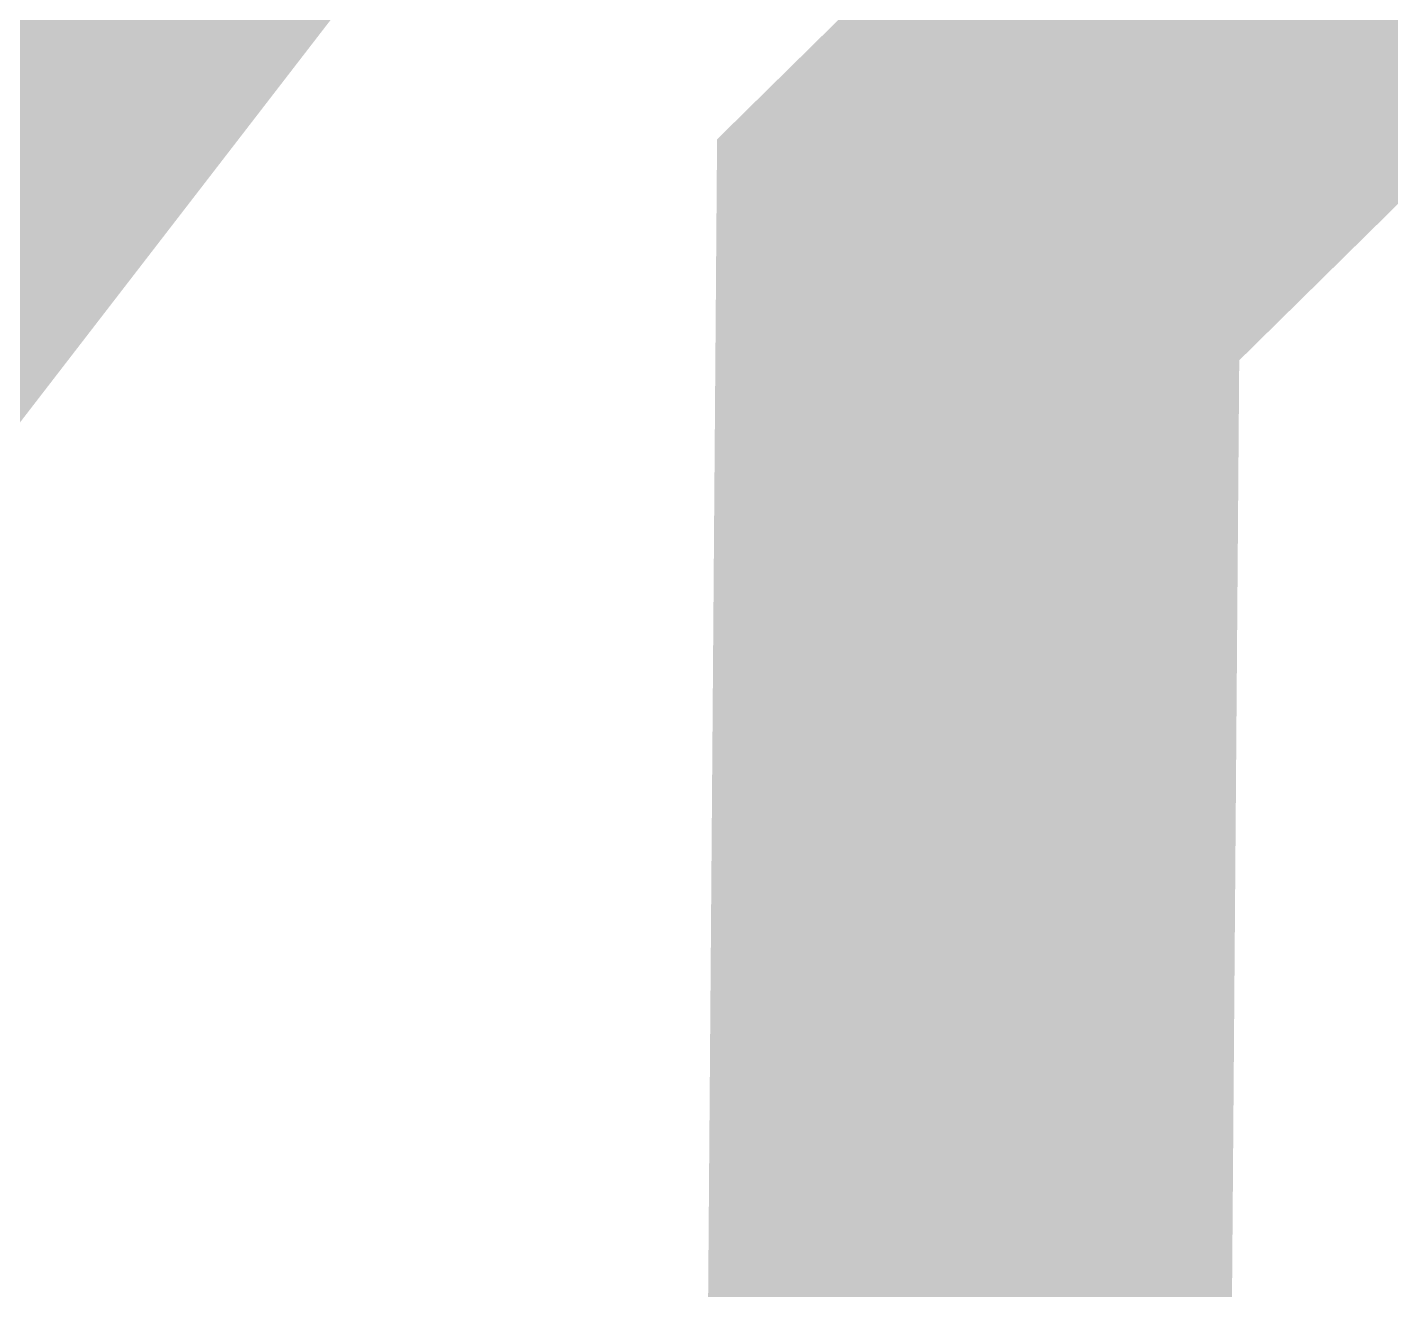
# Model space of a CAD drawing. Header units: metres. Extents: x 326467 to 340077, y 1811030 to 1824953.
# Drawn here: x 329684.21 to 329692.1, y 1813141.81 to 1813149.12 of the extents above; entities that cross this region are included whole.
import ezdxf

# ---------------------------------------------------------------- set-up
doc = ezdxf.new("R2010")
doc.units = ezdxf.units.M
doc.header["$MEASUREMENT"] = 0
for name, color, linetype in [('CRZ LINE FOR RIVER OR CREEK', 84, 'Continuous'), ('HAZARDS LINE', 1, 'Continuous'), ('NDZ-200M FROM CRZ', 30, 'Continuous')]:
    doc.layers.add(name, color=color, linetype=linetype)

# ---------------------------------------------------------------- blocks, each defined once
blk = doc.blocks.new('16')
at = {"layer": 'CRZ LINE FOR RIVER OR CREEK', "ltscale": 0.1, "const_width": 3.0321, "flags": 128}
blk.add_lwpolyline([(329553.7488, 1812890.105), (329595.2096, 1812950.4347), (329612.0033, 1813031.1715), (329648.9468, 1813103.666), (329708.4457, 1813180.7714), (329759.0284, 1813224.1159), (329775.5726, 1813272.5081), (329790.4542, 1813367.4111), (329809.16, 1813433.9815)], dxfattribs=at)
at = {"layer": 'HAZARDS LINE', "lineweight": 18, "const_width": 3.0321}
blk.add_lwpolyline([(329689.6519, 1813139.7417), (329689.6831, 1813143.7848), (329689.7143, 1813147.8279), (329693.788, 1813151.8398), (329693.8192, 1813155.8828), (329693.8504, 1813159.9259), (329697.924, 1813163.9378), (329697.9552, 1813167.9808), (329702.0288, 1813171.9927), (329702.06, 1813176.0358), (329706.1336, 1813180.0477), (329710.176, 1813180.0165), (329710.2072, 1813184.0596), (329714.2497, 1813184.0284), (329718.3233, 1813188.0402)], dxfattribs=at)
at = {"layer": 'NDZ-200M FROM CRZ', "const_width": 3.0321, "flags": 128}
blk.add_lwpolyline([(328500.1042, 1812715.8481), (328586.46, 1812675.1869), (328687.3649, 1812654.1917), (328814.7943, 1812626.2937), (328896.9786, 1812575.7512), (329009.8235, 1812530.404), (329088.6041, 1812523.7311), (329177.6468, 1812537.1956), (329273.3183, 1812592.8349), (329399.3009, 1812709.3477), (329470.4714, 1812762.2722), (329553.7488, 1812890.105), (329595.2096, 1812950.4347), (329612.0033, 1813031.1715), (329648.9468, 1813103.666), (329700.3755, 1813170.313), (329708.4457, 1813180.7714), (329759.0284, 1813224.1159), (329775.5726, 1813272.5081), (329790.4542, 1813367.4111), (329809.16, 1813433.9815)], dxfattribs=at)

msp = doc.modelspace()

# ---------------------------------------------------------------- block references
msp.add_blockref('16', (0, 0))

doc.saveas('drawing.dxf')
